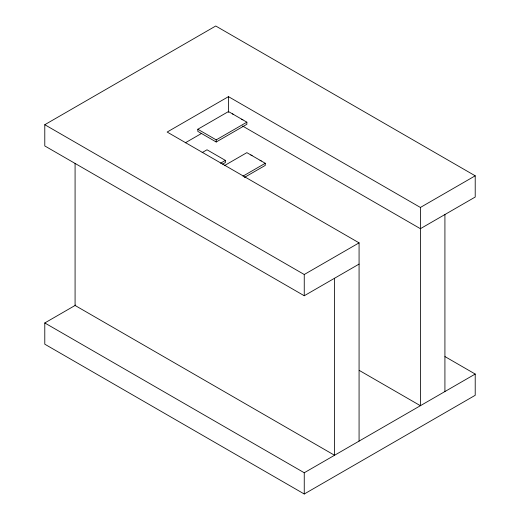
<?xml version="1.0" encoding="UTF-8"?>
<svg xmlns="http://www.w3.org/2000/svg" width="520" height="520" viewBox="0 0 520 520"><rect width="100%" height="100%" fill="white"/><g stroke="black" fill="none" stroke-linecap="round" stroke-linejoin="round"><path stroke-width="0.78" d="M359.073 264.095L304.252 295.75L44.785 145.945L44.785 124.709L215.748 26L475.215 175.806L475.215 197.041L420.394 228.696L242.489 125.983M475.215 175.806L420.394 207.454L228.469 96.648L167.154 132.048L359.073 242.859L359.073 441.11M197.815 129.252L228.469 111.553L246.864 122.174L246.864 124.299L216.209 141.999L197.815 131.378L197.815 129.252L216.209 139.874L246.864 122.174M232.453 113.854L233.681 114.562M185.269 142.831L201.292 133.582M241.657 119.171L242.886 119.88M202.131 152.601L207.012 149.786L225.407 160.407L225.407 162.532L222.619 164.138M220.525 163.222L225.407 160.407M224.569 165.529L246.864 152.653L265.258 163.274L265.258 165.399L244.355 177.469M250.848 154.953L252.077 155.662M260.052 160.27L261.281 160.979M242.964 176.15L265.258 163.274M444.984 356.597L475.215 374.056L475.215 395.291L304.252 494L44.785 344.195L44.785 322.959L75.738 305.084M44.785 124.709L304.252 274.508L359.073 242.859M44.785 322.959L304.252 472.758L475.215 374.056M359.216 370.383L420.394 405.704L420.394 207.454M444.918 214.533L444.918 391.547M334.549 278.258L334.549 455.267L75.082 305.468L75.082 163.371M304.252 274.508L304.252 295.75M304.252 472.758L304.252 494M228.469 96.648L228.469 112.385M216.209 139.874L216.209 141.999"/></g></svg>
